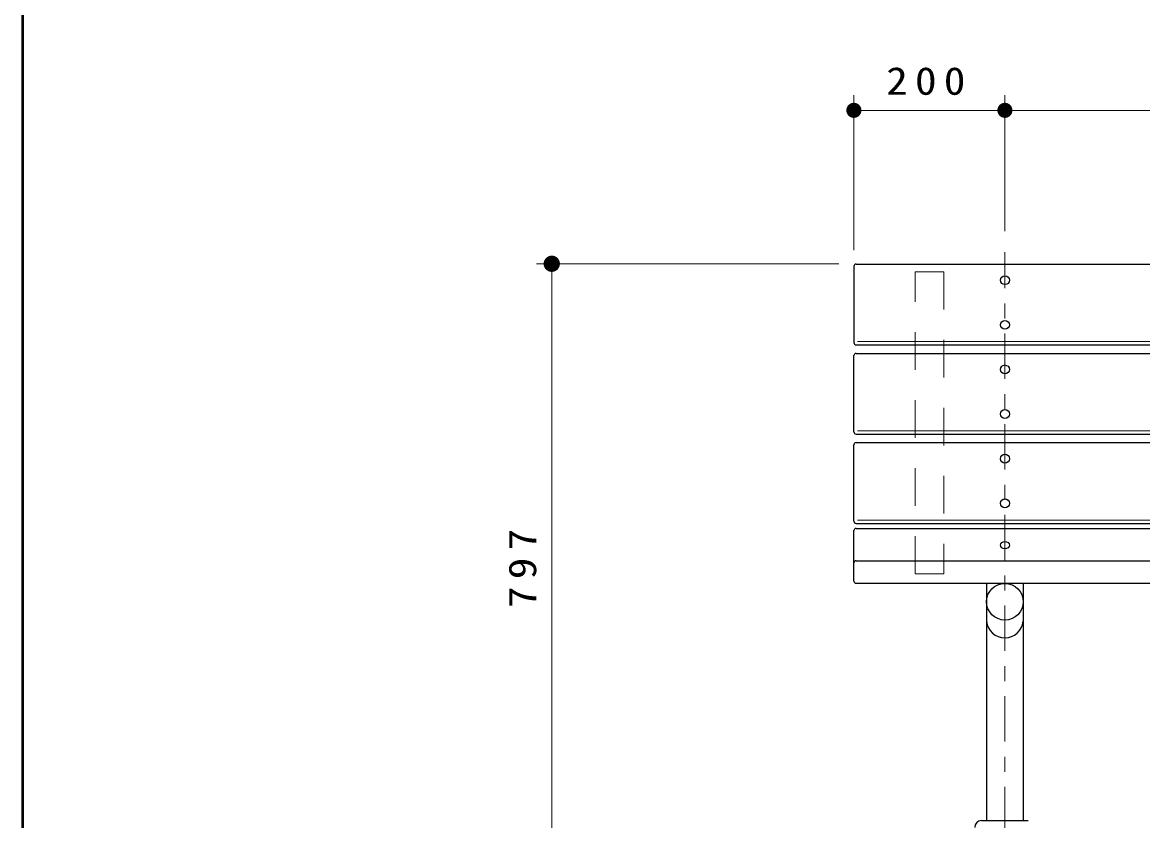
# Model space of a CAD drawing. Units: millimetres on the paper, scale 1:20. Extents: x -365 to 0, y -49 to 257.
# Drawn here: x -365 to -290.8, y 107.8 to 160.6 of the extents above; entities that cross this region are included whole.
import ezdxf

# ---------------------------------------------------------------- set-up
doc = ezdxf.new("R2010")
doc.units = ezdxf.units.MM
doc.linetypes.add('USER1', pattern=[4.5, 2.5, -2])
doc.linetypes.add('USER2', pattern=[6, 3, -1, 1, -1])
doc.layers.add('LY_1', color=7, linetype='Continuous', lineweight=25)
doc.layers.add('LY_3', color=7, linetype='Continuous', lineweight=13)
doc.styles.add('ＭＳ ゴシック', font='')
doc.styles.get('ＭＳ ゴシック').set_extended_font_data('MS Gothic')

# ---------------------------------------------------------------- blocks, each defined once
blk = doc.blocks.new('filled_dot')
at = {"color": 0, "linetype": 'Continuous', "lineweight": -2, "const_width": 1.25}
blk.add_lwpolyline([(-0.625, 0, 1), (0.625, 0, 1)], format="xyb", close=True, dxfattribs=at)

msp = doc.modelspace()

# ---------------------------------------------------------------- linework, layer by layer
at = {"layer": 'LY_1', "lineweight": 13}
for p, q in [((-309.955, 145.549), (-309.955, 155.799)), ((-299.955, 146.799), (-299.955, 155.799)), ((-309.955, 154.799), (-299.955, 154.799)), ((-299.955, 154.799), (-264.955, 154.799)), ((-310.955, 144.645), (-330.955, 144.645)), ((-329.955, 104.795), (-329.955, 144.645)), ((-309.705, 139.497), (-220.105, 139.497)), ((-309.705, 133.591), (-220.105, 133.591)), ((-309.705, 127.685), (-220.105, 127.685))]:
    msp.add_line(p, q, dxfattribs=at)
at = {"layer": 'LY_1', "linetype": 'USER2', "lineweight": 13}
msp.add_line((-299.955, 83.024), (-299.955, 145.409), dxfattribs=at)
at = {"layer": 'LY_1'}
for p, q in [((-309.805, 144.62), (-220.105, 144.62)), ((-309.955, 144.47), (-309.955, 139.426)), ((-309.805, 139.276), (-220.105, 139.276)), ((-309.805, 138.715), (-220.105, 138.715)), ((-309.955, 133.521), (-309.955, 138.565)), ((-309.805, 133.371), (-220.105, 133.371)), ((-309.805, 132.809), (-220.105, 132.809)), ((-309.955, 127.615), (-309.955, 132.659)), ((-309.955, 123.65), (-309.955, 126.982)), ((-309.805, 127.465), (-220.105, 127.465)), ((-309.805, 127.132), (-220.105, 127.132)), ((-309.805, 124.995), (-220.105, 124.995)), ((-309.805, 123.5), (-220.105, 123.5)), ((-301.17, 123.495), (-301.17, 107.795)), ((-298.74, 123.495), (-298.74, 107.795)), ((-301.505, 107.795), (-298.405, 107.795))]:
    msp.add_line(p, q, dxfattribs=at)
at = {"layer": 'LY_1', "linetype": 'USER1', "lineweight": 13}
for p, q in [((-305.905, 124.12), (-305.905, 144.12)), ((-305.905, 144.12), (-304.005, 144.12)), ((-304.005, 144.12), (-304.005, 124.12)), ((-304.005, 124.12), (-305.905, 124.12))]:
    msp.add_line(p, q, dxfattribs=at)
at = {"layer": 'LY_1'}
for centre, radius in [((-299.95, 143.557), 0.295), ((-299.955, 140.604), 0.295), ((-299.955, 137.651), 0.295), ((-299.955, 134.699), 0.295), ((-299.955, 131.746), 0.295), ((-299.955, 128.793), 0.295), ((-299.955, 122.28), 1.215)]:
    msp.add_circle(centre, radius, dxfattribs=at)
for centre, radius, start, end in [((-309.805, 144.47), 0.15, 90, 180), ((-309.805, 139.426), 0.15, 180, 270), ((-309.805, 138.565), 0.15, 90, 180), ((-309.805, 133.521), 0.15, 180, 270), ((-309.805, 132.659), 0.15, 90, 180), ((-309.805, 127.615), 0.15, 180, 270), ((-309.805, 126.982), 0.15, 90, 180), ((-309.805, 124.845), 0.15, 90, 180), ((-309.805, 123.65), 0.15, 180, 270), ((-299.955, 121.114), 1.222, 186.16716, 353.83282), ((-301.505, 107.345), 0.45, 89.99998, 179.99996)]:
    msp.add_arc(centre, radius, start, end, dxfattribs=at)
msp.add_ellipse((-299.955, 126.021), major_axis=(0.295, 0), ratio=0.821755, dxfattribs=at)
at = {"layer": 'LY_3', "lineweight": 50}
msp.add_line((-365, 257), (-365, 0), dxfattribs=at)

# ---------------------------------------------------------------- block references
at = {"layer": 'LY_1', "lineweight": 13, "xscale": 0.4, "yscale": 0.4}
msp.add_blockref('filled_dot', (-309.955, 154.799), dxfattribs=at)
at = {"layer": 'LY_1', "lineweight": 13}
for p, xscale, yscale, rotation in [((-299.955, 154.799), 0.4, 0.4, 180), ((-329.955, 144.645), 0.431, 0.431, 270)]:
    msp.add_blockref('filled_dot', p, dxfattribs=dict(at, xscale=xscale, yscale=yscale, rotation=rotation))

# ---------------------------------------------------------------- texts
at = {"layer": 'LY_1', "insert": (-304.955, 155.799), "char_height": 1.833, "attachment_point": 8, "style": 'ＭＳ ゴシック'}
msp.add_mtext('\\T1.33;\\W1.15;200', dxfattribs=at)
at = {"layer": 'LY_1', "insert": (-330.955, 124.72), "char_height": 1.833, "attachment_point": 8, "rotation": 90, "style": 'ＭＳ ゴシック'}
msp.add_mtext('\\T1.33;\\W1.15;797', dxfattribs=at)

doc.saveas('drawing.dxf')
